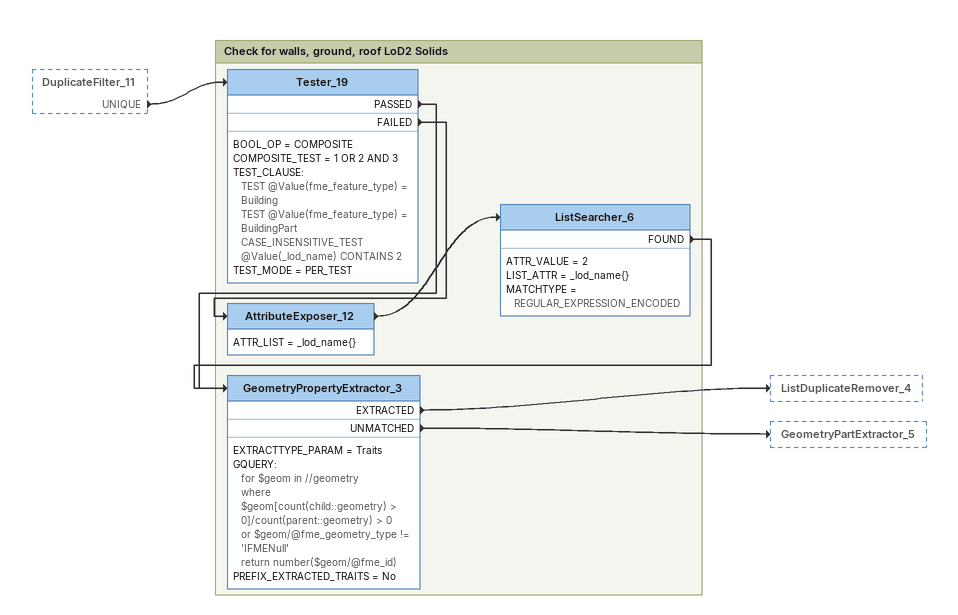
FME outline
DuplicateFilter_11 [outside]
    UNIQUE -> Tester_19

Bookmark: Check for walls, ground, roof LoD2 Solids
Tester_19
    BOOL_OP = COMPOSITE
    COMPOSITE_TEST = 1 OR 2 AND 3
    TEST_CLAUSE:
      TEST @Value(fme_feature_type) = Building
      TEST @Value(fme_feature_type) = BuildingPart
      CASE_INSENSITIVE_TEST @Value(_lod_name) CONTAINS 2
    TEST_MODE = PER_TEST
    PASSED -> GeometryPropertyExtractor_3
    FAILED -> AttributeExposer_12
AttributeExposer_12
    ATTR_LIST = _lod_name{}
    -> ListSearcher_6
ListSearcher_6
    ATTR_VALUE = 2
    LIST_ATTR = _lod_name{}
    MATCHTYPE = REGULAR_EXPRESSION_ENCODED
    FOUND -> GeometryPropertyExtractor_3
GeometryPropertyExtractor_3
    EXTRACTTYPE_PARAM = Traits
    GQUERY:
      for $geom in //geometry
      where $geom[count(child::geometry) > 0]/count(parent::geometry) > 0
      or $geom/@fme_geometry_type != 'IFMENull'
      return number($geom/@fme_id)
    PREFIX_EXTRACTED_TRAITS = No
    EXTRACTED -> ListDuplicateRemover_4
    UNMATCHED -> GeometryPartExtractor_5
